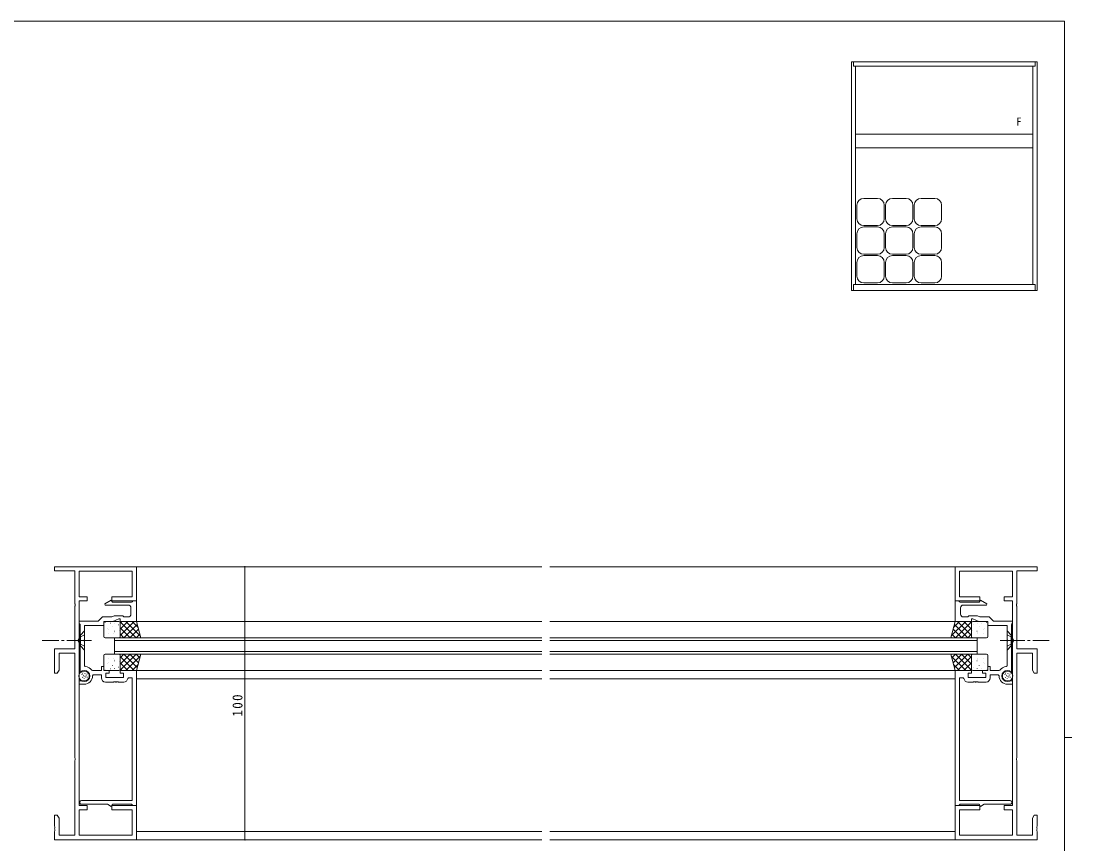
# Model space of a CAD drawing. Units: millimetres on the paper. Extents: x -420 to 373, y -297 to 267.
# Drawn here: x -30 to 355.1, y -37.2 to 264.4 of the extents above; entities that cross this region are included whole.
import ezdxf
from ezdxf.enums import TextEntityAlignment as Align

# ---------------------------------------------------------------- set-up
doc = ezdxf.new("R2010")
doc.units = ezdxf.units.MM
doc.linetypes.add('CHAIN2', pattern=[12, 9, -1, 1, -1])
doc.linetypes.add('DASHED3', pattern=[4, 3, -1])
for name, color, linetype, lineweight in [('0-1_USER1', 7, 'Continuous', 9), ('0-3_YKK_11', 7, 'Continuous', 9), ('0-4_YKK_12', 2, 'Continuous', 9), ('0-5_YSS_K', 4, 'Continuous', 9), ('0-6_YKK_13', 4, 'Continuous', 9), ('0-7_YKK_D', 6, 'Continuous', 9)]:
    doc.layers.add(name, color=color, linetype=linetype, lineweight=lineweight)
doc.styles.add('ＭＳ ゴシック', font='')
doc.styles.get('ＭＳ ゴシック').set_extended_font_data('MS Gothic')

msp = doc.modelspace()

# ---------------------------------------------------------------- linework, layer by layer
at = {"layer": '0-1_USER1'}
for p, q in [((352.3, 264.4), (-417.7, 264.4)), ((352.3, 264.4), (352.3, -260.6)), ((352.3, 1.9), (355.1, 1.9))]:
    msp.add_line(p, q, dxfattribs=at)
at = {"layer": '0-3_YKK_11'}
for p, q in [((-17.7, 62.9), (-17.7, 64.4)), ((-17.7, 64.4), (12.3, 64.4)), ((-10.33, 62.9), (-17.7, 62.9)), ((-10.33, 50.858), (-10.33, 62.9)), ((10.67, 62.77), (-8.7, 62.77)), ((10.67, 53.4), (10.67, 62.77)), ((12.3, 64.4), (12.3, 51.9)), ((312.3, 64.4), (312.3, 51.9)), ((342.3, 64.4), (312.3, 64.4)), ((313.93, 53.4), (313.93, 62.77)), ((313.93, 62.77), (333.3, 62.77)), ((333.3, 62.77), (333.3, 53.4)), ((334.93, 62.9), (342.3, 62.9)), ((334.93, 50.858), (334.93, 62.9)), ((342.3, 62.9), (342.3, 64.4)), ((-5.7, 51.9), (-8.7, 51.9)), ((-8.7, 51.9), (-8.7, -23.1)), ((-5.7, 53.4), (-5.7, 51.9)), ((0.677, 50.85), (3.032, 52.21)), ((0.798, 50.4), (0.677, 50.85)), ((9.3, 50.4), (0.798, 50.4)), ((3.032, 52.21), (3.5, 51.4)), ((3.3, 51.9), (3.3, 53.4)), ((3.3, 53.4), (10.67, 53.4)), ((12.3, 51.9), (3.3, 51.9)), ((3.5, 51.4), (10.47, 51.4)), ((12.3, 51.9), (12.3, 44.4)), ((312.3, 51.9), (312.3, 44.4)), ((312.3, 51.9), (321.3, 51.9)), ((321.3, 53.4), (313.93, 53.4)), ((321.1, 51.4), (314.13, 51.4)), ((315.3, 50.4), (323.802, 50.4)), ((321.568, 52.21), (321.1, 51.4)), ((321.3, 51.9), (321.3, 53.4)), ((323.923, 50.85), (321.568, 52.21)), ((323.802, 50.4), (323.923, 50.85)), ((330.3, 53.4), (330.3, 51.9)), ((333.3, 53.4), (330.3, 53.4)), ((330.3, 51.9), (333.3, 51.9)), ((333.3, 51.9), (333.3, -23.1)), ((4.088, 46.4), (7.3, 46.4)), ((10.3, 47.03), (10.3, 49.4)), ((314.3, 47.03), (314.3, 49.4)), ((317.3, 46.4), (316.93, 46.03)), ((-8.7, 44.53), (-1.7, 44.53)), ((-8.33, 25.9), (-8.33, 43.276)), ((0.3, 42.9), (-6.7, 42.9)), ((-6.7, 42.9), (-6.7, 37.859)), ((-1.7, 44.53), (-0.2, 46.03)), ((12.3, 44.4), (6.3, 44.4)), ((312.3, 44.4), (318.3, 44.4)), ((316.93, 46.03), (315.3, 46.03)), ((324.3, 42.9), (331.3, 42.9)), ((326.3, 44.53), (324.8, 46.03)), ((333.3, 44.53), (326.3, 44.53)), ((331.3, 42.9), (331.3, 37.859)), ((332.93, 25.9), (332.93, 43.276)), ((-6.7, 36.942), (-6.7, 28.179)), ((331.3, 36.942), (331.3, 28.179)), ((-17.7, 25.4), (-17.7, 34.4)), ((-10.33, 32.77), (-16.07, 32.77)), ((-16.07, 32.77), (-16.07, 26.491)), ((-10.33, -5.642), (-10.33, 32.77)), ((334.93, 32.77), (340.67, 32.77)), ((334.93, -5.642), (334.93, 32.77)), ((340.67, 32.77), (340.67, 26.491)), ((342.3, 25.4), (342.3, 34.4)), ((-6.7, 28.179), (-6.432, 27.881)), ((325.1, 27.9), (324.3, 27.9)), ((331.3, 28.179), (331.032, 27.881)), ((-7.96, 25.746), (-8.33, 25.9)), ((-7.799, 25.907), (-7.96, 25.746)), ((-6.8, 26.2), (-7.091, 26.2)), ((-4.014, 26.519), (-3.775, 26.4)), ((-3.501, 24.77), (-3.801, 24.464)), ((-3.775, 26.4), (-0.5, 26.4)), ((-0.53, 24.77), (-3.501, 24.77)), ((-0.53, 23.67), (-0.53, 24.77)), ((1.1, 23.8), (7.5, 23.8)), ((6.3, 25.4), (6.3, 26.4)), ((6.3, 26.4), (12.3, 26.4)), ((7.5, 25.4), (6.3, 25.4)), ((7.5, 23.8), (7.5, 25.4)), ((10.67, -21.2), (10.67, 23.7)), ((12.3, 26.4), (12.3, -23.1)), ((318.3, 26.4), (312.3, 26.4)), ((312.3, 26.4), (312.3, -23.1)), ((313.93, -21.2), (313.93, 23.7)), ((317.1, 23.8), (317.1, 25.4)), ((317.1, 25.4), (318.3, 25.4)), ((323.5, 23.8), (317.1, 23.8)), ((318.3, 25.4), (318.3, 26.4)), ((331.4, 26.2), (331.692, 26.2)), ((332.399, 25.907), (332.56, 25.746)), ((332.56, 25.746), (332.93, 25.9)), ((-8.7, 21.4), (-8.7, 22.6)), ((-8.7, 22.6), (-6.8, 22.6)), ((-6.8, 21.4), (-8.7, 21.4)), ((7.63, 22.17), (5.758, 22.17)), ((316.97, 22.17), (318.842, 22.17)), ((333.3, 22.6), (331.4, 22.6)), ((331.4, 21.4), (333.3, 21.4)), ((333.3, 21.4), (333.3, 22.6)), ((-10.33, -33.97), (-10.33, -6.558)), ((334.93, -33.97), (334.93, -6.558)), ((-8.7, -23.1), (-5.7, -23.1)), ((-7.8, -21.2), (10.67, -21.2)), ((1.63, -22.6), (-7.8, -22.6)), ((-5.7, -23.1), (-5.7, -24.6)), ((3.3, -24.6), (3.3, -23.1)), ((3.3, -23.1), (12.3, -23.1)), ((10.47, -22.6), (3.5, -22.6)), ((12.3, -23.1), (12.3, -35.6)), ((312.3, -23.1), (312.3, -35.6)), ((321.3, -23.1), (312.3, -23.1)), ((332.4, -21.2), (313.93, -21.2)), ((314.13, -22.6), (321.1, -22.6)), ((321.3, -24.6), (321.3, -23.1)), ((330.3, -23.1), (330.3, -24.6)), ((333.3, -23.1), (330.3, -23.1)), ((-8.7, -24.6), (-8.7, -33.97)), ((-5.7, -24.6), (-8.7, -24.6)), ((10.67, -24.6), (3.3, -24.6)), ((10.67, -33.97), (10.67, -24.6)), ((313.93, -33.97), (313.93, -24.6)), ((313.93, -24.6), (321.3, -24.6)), ((330.3, -24.6), (333.3, -24.6)), ((333.3, -24.6), (333.3, -33.97)), ((-8.7, -33.97), (10.67, -33.97)), ((333.3, -33.97), (313.93, -33.97)), ((12.3, -35.6), (-17.7, -35.6)), ((312.3, -35.6), (342.3, -35.6))]:
    msp.add_line(p, q, dxfattribs=at)
for points in [[(-8.7, 62.77), (-8.7, 53.4), (-5.7, 53.4)], [(-10.33, 49.942), (-10.21, 50.125), (-10.21, 50.675), (-10.33, 50.858)], [(10.47, 51.4), (10.67, 51.6), (10.97, 51.9), (12.3, 51.9)], [(314.13, 51.4), (313.93, 51.6), (313.63, 51.9), (312.3, 51.9)], [(334.93, 49.942), (334.81, 50.125), (334.81, 50.675), (334.93, 50.858)], [(-17.7, 34.4), (-10.33, 34.4), (-10.33, 49.942)], [(-0.2, 46.03), (3.294, 46.03), (4.088, 46.4)], [(7.3, 46.4), (7.67, 46.03), (9.3, 46.03)], [(324.8, 46.03), (321.306, 46.03), (320.512, 46.4), (317.3, 46.4)], [(342.3, 34.4), (334.93, 34.4), (334.93, 49.942)], [(-8.33, 43.276), (-8.515, 43.553), (-8.7, 43.83), (-8.7, 44.53)], [(6.3, 44.4), (6.3, 45.4), (5.8, 45.4), (3.656, 44.4), (0.3, 44.4), (0.3, 42.9)], [(318.3, 44.4), (318.3, 45.4), (318.8, 45.4), (320.945, 44.4), (324.3, 44.4), (324.3, 42.9)], [(332.93, 43.276), (333.115, 43.553), (333.3, 43.83), (333.3, 44.53)], [(-6.7, 37.859), (-6.82, 37.675), (-6.82, 37.125), (-6.7, 36.942)], [(331.3, 37.859), (331.42, 37.675), (331.42, 37.125), (331.3, 36.942)], [(-0.5, 26.4), (-0.5, 27.9), (0.3, 27.9), (0.3, 26.4), (2.3, 26.4), (2.3, 25.4), (1.1, 25.4), (1.1, 23.8)], [(324.3, 27.9), (324.3, 26.4), (322.3, 26.4), (322.3, 25.4), (323.5, 25.4), (323.5, 23.8)], [(328.614, 26.519), (328.375, 26.4), (325.1, 26.4), (325.1, 27.9)], [(-16.07, 26.491), (-16.7, 25.4), (-17.7, 25.4)], [(10.67, 23.7), (9.41, 23.7), (9.113, 23.445)], [(313.93, 23.7), (315.19, 23.7), (315.487, 23.445)], [(325.13, 23.67), (325.13, 24.77), (328.101, 24.77), (328.401, 24.464)], [(340.67, 26.491), (341.3, 25.4), (342.3, 25.4)], [(5.758, 22.17), (5.575, 22.29), (5.025, 22.29), (4.842, 22.17), (4.758, 22.17), (4.575, 22.29), (4.025, 22.29), (3.842, 22.17), (0.97, 22.17)], [(318.842, 22.17), (319.025, 22.29), (319.575, 22.29), (319.758, 22.17), (319.842, 22.17), (320.025, 22.29), (320.575, 22.29), (320.758, 22.17), (323.63, 22.17)], [(-10.33, -6.558), (-10.21, -6.375), (-10.21, -5.825), (-10.33, -5.642)], [(334.93, -6.558), (334.81, -6.375), (334.81, -5.825), (334.93, -5.642)], [(3.5, -22.6), (3.032, -23.41), (1.63, -22.6)], [(12.3, -23.1), (10.97, -23.1), (10.67, -22.8), (10.47, -22.6)], [(312.3, -23.1), (313.63, -23.1), (313.93, -22.8), (314.13, -22.6)], [(321.1, -22.6), (321.568, -23.41), (322.97, -22.6), (332.4, -22.6)], [(-17.7, -35.6), (-17.7, -32.558), (-17.58, -32.375), (-17.58, -31.825), (-17.7, -31.642), (-17.7, -31.558), (-17.58, -31.375), (-17.58, -30.825), (-17.7, -30.642), (-17.7, -26.6), (-16.7, -26.6), (-16.07, -27.691), (-16.07, -33.97), (-10.33, -33.97)], [(342.3, -35.6), (342.3, -32.558), (342.18, -32.375), (342.18, -31.825), (342.3, -31.642), (342.3, -31.558), (342.18, -31.375), (342.18, -30.825), (342.3, -30.642), (342.3, -26.6), (341.3, -26.6), (340.67, -27.691), (340.67, -33.97), (334.93, -33.97)]]:
    msp.add_lwpolyline(points, dxfattribs=at)
for centre, radius, start, end in [((9.3, 49.4), 1, 0, 89.99998), ((315.3, 49.4), 1, 90, 179.99998), ((9.3, 47.03), 1, 270, 359.99998), ((315.3, 47.03), 1, 180, 269.99998), ((-6.8, 24.4), 3.5, 37.24779, 83.95766), ((331.4, 24.4), 3.5, 96.04233, 142.7522), ((-7.091, 25.2), 1, 89.99997, 134.99997), ((-6.8, 24.4), 1.8, 269.99998, 90), ((-6.8, 24.4), 3, 269.99998, 1.21544), ((0.97, 23.67), 1.5, 180, 269.99998), ((7.63, 23.67), 1.5, 270, 351.37306), ((316.97, 23.67), 1.5, 188.62692, 269.99998), ((323.63, 23.67), 1.5, 270, 359.99998), ((331.4, 24.4), 3, 178.78455, 270), ((331.4, 24.4), 1.8, 89.99998, 270), ((331.692, 25.2), 1, 45.00002, 90.00002), ((-7.8, -21.9), 0.7, 89.99998, 270), ((332.4, -21.9), 0.7, 269.99998, 90)]:
    msp.add_arc(centre, radius, start, end, dxfattribs=at)
at = {"layer": '0-4_YKK_12'}
for p, q in [((12, 64.4), (160.8, 64.4)), ((163.8, 64.4), (312.6, 64.4)), ((12.3, 44.4), (160.8, 44.4)), ((163.8, 44.4), (312.3, 44.4)), ((4.3, 32.4), (4.3, 38.4)), ((4.3, 38.4), (160.8, 38.4)), ((160.8, 37.4), (4.3, 37.4)), ((163.8, 38.4), (320.3, 38.4)), ((320.3, 37.4), (163.8, 37.4)), ((320.3, 38.4), (320.3, 32.4)), ((4.3, 33.4), (160.8, 33.4)), ((160.8, 32.4), (4.3, 32.4)), ((163.8, 33.4), (320.3, 33.4)), ((320.3, 32.4), (163.8, 32.4)), ((12.3, 26.4), (160.8, 26.4)), ((12.3, 23.4), (160.8, 23.4)), ((163.8, 26.4), (312.3, 26.4)), ((163.8, 23.4), (312.3, 23.4)), ((160.8, -32.6), (12.3, -32.6)), ((312.3, -32.6), (163.8, -32.6)), ((160.8, -35.6), (12, -35.6)), ((312.6, -35.6), (163.8, -35.6))]:
    msp.add_line(p, q, dxfattribs=at)
at = {"layer": '0-5_YSS_K'}
for p, q in [((274.3, 249.4), (274.3, 165.65)), ((342.3, 249.4), (274.3, 249.4)), ((275.05, 247.9), (275.05, 249.4)), ((341.55, 247.9), (275.05, 247.9)), ((275.8, 167.9), (275.8, 247.9)), ((340.8, 167.9), (340.8, 247.9)), ((341.55, 249.4), (341.55, 247.9)), ((342.3, 249.4), (342.3, 165.65)), ((340.8, 222.9), (275.8, 222.9)), ((340.8, 217.9), (275.8, 217.9)), ((276.325, 196.925), (276.325, 191.925)), ((283.825, 199.425), (278.825, 199.425)), ((286.325, 191.925), (286.325, 196.925)), ((286.825, 196.925), (286.825, 191.925)), ((294.325, 199.425), (289.325, 199.425)), ((296.825, 191.925), (296.825, 196.925)), ((297.325, 196.925), (297.325, 191.925)), ((304.825, 199.425), (299.825, 199.425)), ((307.325, 191.925), (307.325, 196.925)), ((278.825, 189.425), (283.825, 189.425)), ((283.825, 188.925), (278.825, 188.925)), ((289.325, 189.425), (294.325, 189.425)), ((294.325, 188.925), (289.325, 188.925)), ((299.825, 189.425), (304.825, 189.425)), ((304.825, 188.925), (299.825, 188.925)), ((276.325, 186.425), (276.325, 181.425)), ((286.325, 181.425), (286.325, 186.425)), ((286.825, 186.425), (286.825, 181.425)), ((296.825, 181.425), (296.825, 186.425)), ((297.325, 186.425), (297.325, 181.425)), ((307.325, 181.425), (307.325, 186.425)), ((278.825, 178.925), (283.825, 178.925)), ((283.825, 178.425), (278.825, 178.425)), ((289.325, 178.925), (294.325, 178.925)), ((294.325, 178.425), (289.325, 178.425)), ((299.825, 178.925), (304.825, 178.925)), ((304.825, 178.425), (299.825, 178.425)), ((276.325, 175.925), (276.325, 170.925)), ((286.325, 170.925), (286.325, 175.925)), ((286.825, 175.925), (286.825, 170.925)), ((296.825, 170.925), (296.825, 175.925)), ((297.325, 175.925), (297.325, 170.925)), ((307.325, 170.925), (307.325, 175.925)), ((342.3, 165.65), (274.3, 165.65)), ((275.05, 167.9), (275.05, 165.65)), ((341.55, 167.9), (275.05, 167.9)), ((278.825, 168.425), (283.825, 168.425)), ((289.325, 168.425), (294.325, 168.425)), ((299.825, 168.425), (304.825, 168.425)), ((341.55, 167.9), (341.55, 165.65))]:
    msp.add_line(p, q, dxfattribs=at)
for centre, start, end in [((278.825, 196.925), 90, 180), ((283.825, 196.925), 0, 90), ((289.325, 196.925), 90, 180), ((294.325, 196.925), 0, 90), ((299.825, 196.925), 90, 180), ((304.825, 196.925), 0, 90), ((278.825, 191.925), 180, 270), ((278.825, 186.425), 90, 180), ((283.825, 191.925), 270, 0), ((283.825, 186.425), 0, 90), ((289.325, 191.925), 180, 270), ((289.325, 186.425), 90, 180), ((294.325, 191.925), 270, 0), ((294.325, 186.425), 0, 90), ((299.825, 191.925), 180, 270), ((299.825, 186.425), 90, 180), ((304.825, 191.925), 270, 0), ((304.825, 186.425), 0, 90), ((278.825, 181.425), 180, 270), ((283.825, 181.425), 270, 0), ((289.325, 181.425), 180, 270), ((294.325, 181.425), 270, 0), ((299.825, 181.425), 180, 270), ((304.825, 181.425), 270, 0), ((278.825, 175.925), 90, 180), ((283.825, 175.925), 0, 90), ((289.325, 175.925), 90, 180), ((294.325, 175.925), 0, 90), ((299.825, 175.925), 90, 180), ((304.825, 175.925), 0, 90), ((278.825, 170.925), 180, 270), ((283.825, 170.925), 270, 0), ((289.325, 170.925), 180, 270), ((294.325, 170.925), 270, 0), ((299.825, 170.925), 180, 270), ((304.825, 170.925), 270, 0)]:
    msp.add_arc(centre, 2.5, start, end, dxfattribs=at)
at = {"layer": '0-6_YKK_13'}
for p, q in [((0.3, 38.9), (0.3, 43.9)), ((0.8, 44.4), (5.8, 44.4)), ((0.864, 43.956), (0.84, 43.912)), ((2.808, 43.764), (2.72, 43.717)), ((3.488, 42.523), (3.464, 42.479)), ((4.223, 43.592), (4.215, 43.586)), ((5.679, 43.166), (5.655, 43.122)), ((6.924, 44.4), (6.3, 43.776)), ((6.3, 44.4), (6.3, 38.4)), ((12.3, 44.4), (6.3, 44.4)), ((9.169, 44.4), (6.3, 41.531)), ((11.415, 44.4), (6.3, 39.286)), ((6.3, 44.302), (6.3, 39.3)), ((6.3, 44.292), (12.191, 38.4)), ((12.587, 43.328), (7.66, 38.4)), ((8.437, 44.4), (13.713, 39.123)), ((10.682, 44.4), (12.892, 42.19)), ((13.907, 38.4), (12.3, 44.4)), ((310.693, 38.4), (312.3, 44.4)), ((316.164, 44.4), (310.887, 39.123)), ((313.919, 44.4), (311.708, 42.19)), ((312.013, 43.328), (316.941, 38.4)), ((312.3, 44.4), (318.3, 44.4)), ((318.3, 44.292), (312.409, 38.4)), ((313.186, 44.4), (318.3, 39.286)), ((315.431, 44.4), (318.3, 41.531)), ((317.676, 44.4), (318.3, 43.776)), ((318.3, 44.4), (318.3, 38.4)), ((318.3, 44.302), (318.3, 39.301)), ((323.8, 44.4), (318.8, 44.4)), ((318.921, 43.166), (318.945, 43.122)), ((320.378, 43.593), (320.385, 43.586)), ((321.112, 42.523), (321.136, 42.479)), ((321.792, 43.764), (321.88, 43.718)), ((323.736, 43.956), (323.76, 43.912)), ((324.3, 38.9), (324.3, 43.9)), ((-6.7, 40.9), (-8.2, 39.4)), ((-8.2, 35.4), (-8.2, 39.4)), ((-6.7, 40.9), (-6.7, 33.9)), ((1.598, 41.931), (1.574, 41.887)), ((2.03, 39.855), (2.006, 39.811)), ((2.018, 41.617), (2.01, 41.611)), ((4.038, 39.832), (4.03, 39.825)), ((4.222, 40.498), (4.198, 40.454)), ((4.333, 40.875), (4.245, 40.828)), ((6.112, 41.089), (6.088, 41.045)), ((6.205, 41.773), (6.198, 41.766)), ((6.3, 42.047), (9.946, 38.4)), ((6.3, 39.802), (7.701, 38.4)), ((13.062, 41.557), (9.905, 38.4)), ((13.536, 39.786), (12.15, 38.4)), ((311.064, 39.787), (312.45, 38.4)), ((311.539, 41.557), (314.695, 38.4)), ((318.3, 42.047), (314.654, 38.4)), ((318.3, 39.802), (316.899, 38.4)), ((318.395, 41.773), (318.402, 41.767)), ((318.488, 41.089), (318.512, 41.045)), ((320.267, 40.875), (320.356, 40.828)), ((320.378, 40.498), (320.402, 40.454)), ((320.562, 39.832), (320.57, 39.825)), ((322.57, 39.855), (322.594, 39.811)), ((322.582, 41.618), (322.59, 41.611)), ((323.002, 41.931), (323.026, 41.888)), ((331.3, 40.9), (331.3, 33.9)), ((331.3, 40.9), (332.8, 39.4)), ((332.8, 35.4), (332.8, 39.4)), ((-6.7, 33.9), (-8.2, 35.4)), ((5.8, 38.4), (0.8, 38.4)), ((6.3, 38.4), (13.907, 38.4)), ((318.3, 38.4), (310.693, 38.4)), ((318.8, 38.4), (323.8, 38.4)), ((331.3, 33.9), (332.8, 35.4)), ((0.3, 31.9), (0.3, 26.9)), ((5.8, 32.4), (0.8, 32.4)), ((2.03, 30.946), (2.006, 30.989)), ((4.038, 30.969), (4.03, 30.975)), ((6.3, 32.4), (13.907, 32.4)), ((6.3, 30.999), (7.701, 32.4)), ((6.3, 26.4), (6.3, 32.4)), ((6.3, 26.509), (12.191, 32.4)), ((6.3, 28.754), (9.946, 32.4)), ((11.414, 26.4), (6.3, 31.514)), ((6.3, 26.498), (6.3, 31.5)), ((12.587, 27.472), (7.66, 32.4)), ((8.437, 26.4), (13.713, 31.677)), ((13.062, 29.243), (9.905, 32.4)), ((13.536, 31.014), (12.15, 32.4)), ((13.907, 32.4), (12.3, 26.4)), ((318.3, 32.4), (310.693, 32.4)), ((310.693, 32.4), (312.3, 26.4)), ((316.164, 26.4), (310.887, 31.677)), ((311.064, 31.014), (312.45, 32.4)), ((311.539, 29.243), (314.695, 32.4)), ((312.013, 27.473), (316.941, 32.4)), ((318.3, 26.509), (312.409, 32.4)), ((313.186, 26.4), (318.3, 31.515)), ((318.3, 28.754), (314.654, 32.4)), ((318.3, 30.999), (316.899, 32.4)), ((318.3, 26.4), (318.3, 32.4)), ((318.3, 26.499), (318.3, 31.5)), ((318.8, 32.4), (323.8, 32.4)), ((320.562, 30.969), (320.57, 30.976)), ((322.57, 30.946), (322.594, 30.99)), ((324.3, 31.9), (324.3, 26.9)), ((1.598, 28.869), (1.574, 28.913)), ((2.018, 29.183), (2.01, 29.189)), ((2.808, 27.036), (2.72, 27.083)), ((3.488, 28.278), (3.464, 28.322)), ((4.222, 30.302), (4.198, 30.346)), ((4.223, 27.208), (4.215, 27.215)), ((4.333, 29.926), (4.245, 29.972)), ((5.679, 27.635), (5.655, 27.679)), ((6.112, 29.711), (6.088, 29.755)), ((6.205, 29.027), (6.198, 29.034)), ((9.169, 26.4), (6.3, 29.269)), ((6.924, 26.4), (6.3, 27.024)), ((10.682, 26.4), (12.892, 28.611)), ((313.919, 26.4), (311.708, 28.611)), ((315.431, 26.4), (318.3, 29.27)), ((317.676, 26.4), (318.3, 27.025)), ((318.395, 29.027), (318.402, 29.034)), ((318.488, 29.711), (318.512, 29.755)), ((318.921, 27.635), (318.945, 27.679)), ((320.267, 29.926), (320.356, 29.973)), ((320.378, 30.303), (320.402, 30.347)), ((320.378, 27.208), (320.385, 27.215)), ((321.112, 28.278), (321.136, 28.322)), ((321.792, 27.036), (321.88, 27.083)), ((322.582, 29.183), (322.59, 29.19)), ((323.002, 28.869), (323.026, 28.913)), ((-7.683, 24.853), (-7.605, 25.037)), ((-7.486, 23.845), (-7.408, 24.029)), ((-7.425, 25.343), (-7.347, 25.527)), ((-7.087, 24.55), (-7.009, 24.734)), ((-6.884, 23.439), (-6.806, 23.623)), ((-6.883, 24.088), (-6.805, 24.273)), ((-6.6, 25.168), (-6.522, 25.352)), ((-6.351, 23.988), (-6.273, 24.172)), ((-6.16, 24.556), (-6.082, 24.74)), ((-5.878, 24.986), (-5.799, 25.17)), ((-5.81, 23.908), (-5.732, 24.092)), ((0.8, 26.4), (5.8, 26.4)), ((0.864, 26.844), (0.84, 26.888)), ((12.3, 26.4), (6.3, 26.4)), ((312.3, 26.4), (318.3, 26.4)), ((323.8, 26.4), (318.8, 26.4)), ((323.736, 26.844), (323.76, 26.888)), ((330.517, 24.853), (330.595, 25.037)), ((330.714, 23.845), (330.792, 24.029)), ((330.775, 25.343), (330.853, 25.527)), ((331.113, 24.55), (331.191, 24.734)), ((331.316, 23.439), (331.394, 23.623)), ((331.317, 24.088), (331.395, 24.273)), ((331.6, 25.168), (331.678, 25.352)), ((331.849, 23.988), (331.927, 24.172)), ((332.04, 24.556), (332.118, 24.74)), ((332.322, 24.986), (332.401, 25.17)), ((332.39, 23.908), (332.468, 24.092))]:
    msp.add_line(p, q, dxfattribs=at)
at = {"layer": '0-6_YKK_13', "linetype": 'DASHED3'}
for p, q in [((-8.555, 38.545), (-9.164, 37.4)), ((-6.7, 39.45), (-8.555, 38.545)), ((331.3, 39.45), (333.156, 38.545)), ((333.156, 38.545), (333.764, 37.4)), ((-8.555, 36.255), (-9.164, 37.4)), ((-6.7, 35.35), (-8.555, 36.255)), ((331.3, 35.35), (333.156, 36.255)), ((333.156, 36.255), (333.764, 37.4))]:
    msp.add_line(p, q, dxfattribs=at)
at = {"layer": '0-6_YKK_13', "linetype": 'CHAIN2'}
for p, q in [((-4.2, 37.4), (-22.2, 37.4)), ((328.8, 37.4), (346.8, 37.4))]:
    msp.add_line(p, q, dxfattribs=at)
at = {"layer": '0-6_YKK_13'}
for centre in [(-6.8, 24.4), (331.4, 24.4)]:
    msp.add_circle(centre, 2, dxfattribs=at)
for centre, start, end in [((0.8, 43.9), 90, 180), ((5.8, 43.9), 0, 90), ((318.8, 43.9), 90, 180), ((323.8, 43.9), 0, 90), ((0.8, 38.9), 180, 270), ((5.8, 38.9), 270, 0), ((318.8, 38.9), 180, 270), ((323.8, 38.9), 270, 0), ((0.8, 31.9), 90, 180), ((5.8, 31.9), 0, 90), ((318.8, 31.9), 90, 180), ((323.8, 31.9), 0, 90), ((0.8, 26.9), 180, 270), ((5.8, 26.9), 270, 0), ((318.8, 26.9), 180, 270), ((323.8, 26.9), 270, 0)]:
    msp.add_arc(centre, 0.5, start, end, dxfattribs=at)
at = {"layer": '0-7_YKK_D'}
msp.add_line((52, 64.4), (52, -35.6), dxfattribs=at)
for centre, start, end in [((52, 64.4), 90, 270), ((52, 64.4), 270, 90), ((52, -35.6), 90, 270), ((52, -35.6), 270, 90)]:
    msp.add_arc(centre, 0.106, start, end, dxfattribs=at)

# ---------------------------------------------------------------- texts
at = {"layer": '0-5_YSS_K', "color": 7, "style": 'ＭＳ ゴシック'}
msp.add_text('F', height=2.933, dxfattribs=at).set_placement((334.696, 225.208), align=Align.BOTTOM_LEFT)
msp.add_text('F', height=2.933, dxfattribs=at).set_placement((334.696, 225.208), align=Align.BOTTOM_LEFT)
msp.add_text('F', height=2.933, dxfattribs=at).set_placement((334.696, 225.208), align=Align.BOTTOM_LEFT)
at = {"layer": '0-7_YKK_D', "color": 3, "insert": (51.2, 9.539), "char_height": 3.666, "attachment_point": 7, "rotation": 90, "style": 'ＭＳ ゴシック'}
msp.add_mtext('\\T1.21;\\W0.95;100', dxfattribs=at)

doc.saveas('drawing.dxf')
